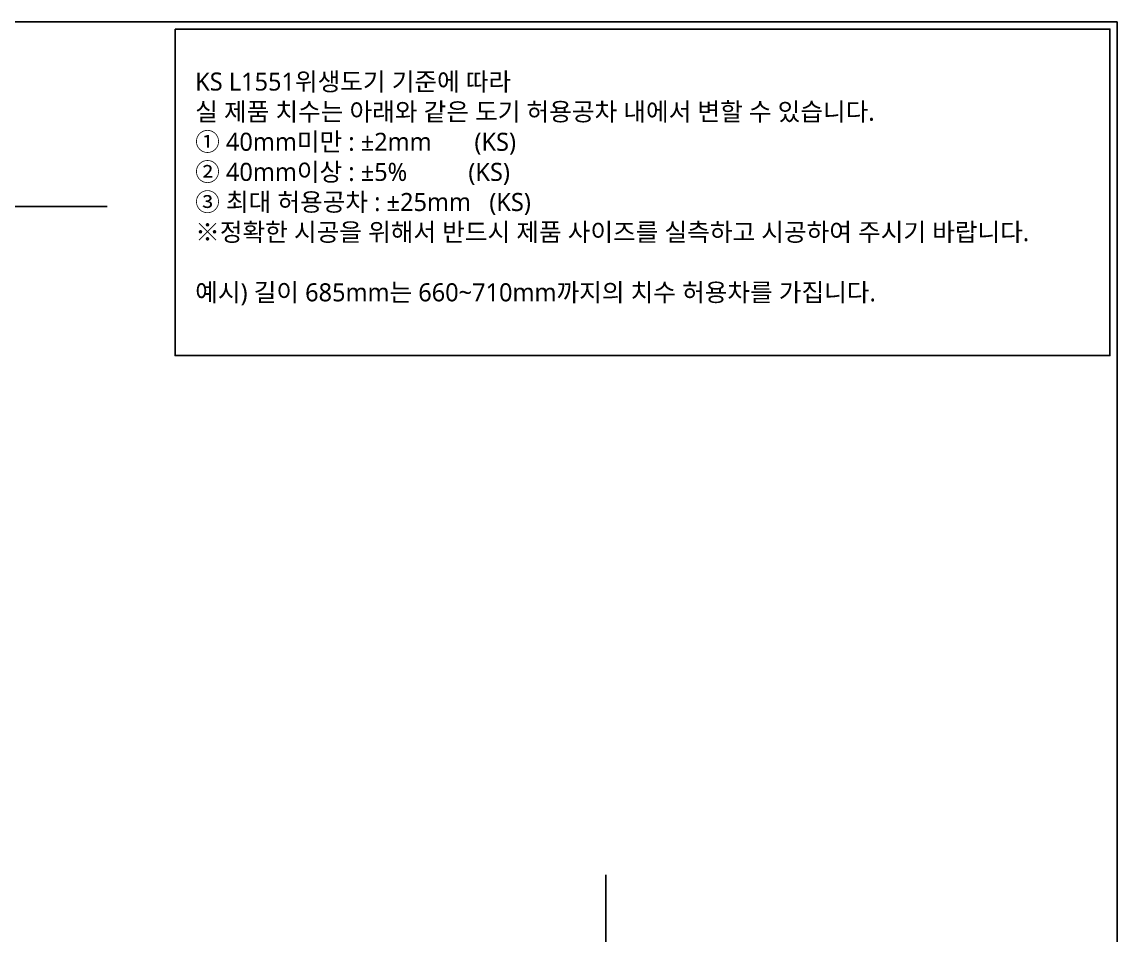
# Model space of a CAD drawing. Extents: x 8541 to 14664, y -60 to 2468.
# Drawn here: x 13148 to 14664, y 1204 to 2468 of the extents above; entities that cross this region are included whole.
import ezdxf
from ezdxf.lldxf.tags import DXFTag

# ---------------------------------------------------------------- set-up
doc = ezdxf.new("R2010")
doc.units = 0
doc.header["$LTSCALE"] = 20
doc.header["$MEASUREMENT"] = 0
for name, color, linetype in [('2', 2, 'CONTINUOUS'), ('3', 3, 'CONTINUOUS'), ('6', 6, 'CONTINUOUS')]:
    doc.layers.add(name, color=color, linetype=linetype)
doc.styles.add('ROMANS', font='NanumGothic.ttf', dxfattribs={"height": 10.144927})
tags = doc.linetypes.add('DASHED', pattern=[0.75, 0.5, -0.25]).pattern_tags.tags
tags[6:7] = [DXFTag(74, 4), DXFTag(75, 0), DXFTag(340, '0'), DXFTag(46, 1.0), DXFTag(50, 0.0), DXFTag(44, 0.0), DXFTag(45, 0.0)]
tags[4:5] = [DXFTag(74, 4), DXFTag(75, 0), DXFTag(340, '0'), DXFTag(46, 1.0), DXFTag(50, 0.0), DXFTag(44, 0.0), DXFTag(45, 0.0)]

msp = doc.modelspace()

# ---------------------------------------------------------------- linework, layer by layer
at = {"layer": '3', "color": 7}
msp.add_lwpolyline([(12028.5, 2212.4), (12028.5, 2467.8), (14663.6, 2467.8), (14663.6, 287.4), (13956, 287.4)], dxfattribs=at)
at = {"layer": '3', "linetype": 'DASHED'}
msp.add_lwpolyline([(13359.8, 2457.8), (14653.6, 2457.8), (14653.6, 2005.9), (13359.8, 2005.9)], close=True, dxfattribs=at)
at = {"layer": '6', "color": 6}
msp.add_lwpolyline([(13266, 2212.4), (12028.5, 2212.4), (12028.5, 287.4), (13956, 287.4), (13956, 1287.4)], dxfattribs=at)

# ---------------------------------------------------------------- texts
at = {"layer": '2', "insert": (13387.6, 2236.6), "char_height": 25, "attachment_point": 4, "style": 'ROMANS'}
msp.add_mtext('KS L1551위생도기 기준에 따라 \\P실 제품 치수는 아래와 같은 도기 허용공차 내에서 변할 수 있습니다. \\P① 40mm미만 : ±2mm       (KS) \\P② 40mm이상 : ±5%          (KS)\\P③ 최대 허용공차 : ±25mm   (KS)\\P※정확한 시공을 위해서 반드시 제품 사이즈를 실측하고 시공하여 주시기 바랍니다.\\P\\P예시) 길이 685mm는 660~710mm까지의 치수 허용차를 가집니다.', dxfattribs=at)

doc.saveas('drawing.dxf')
